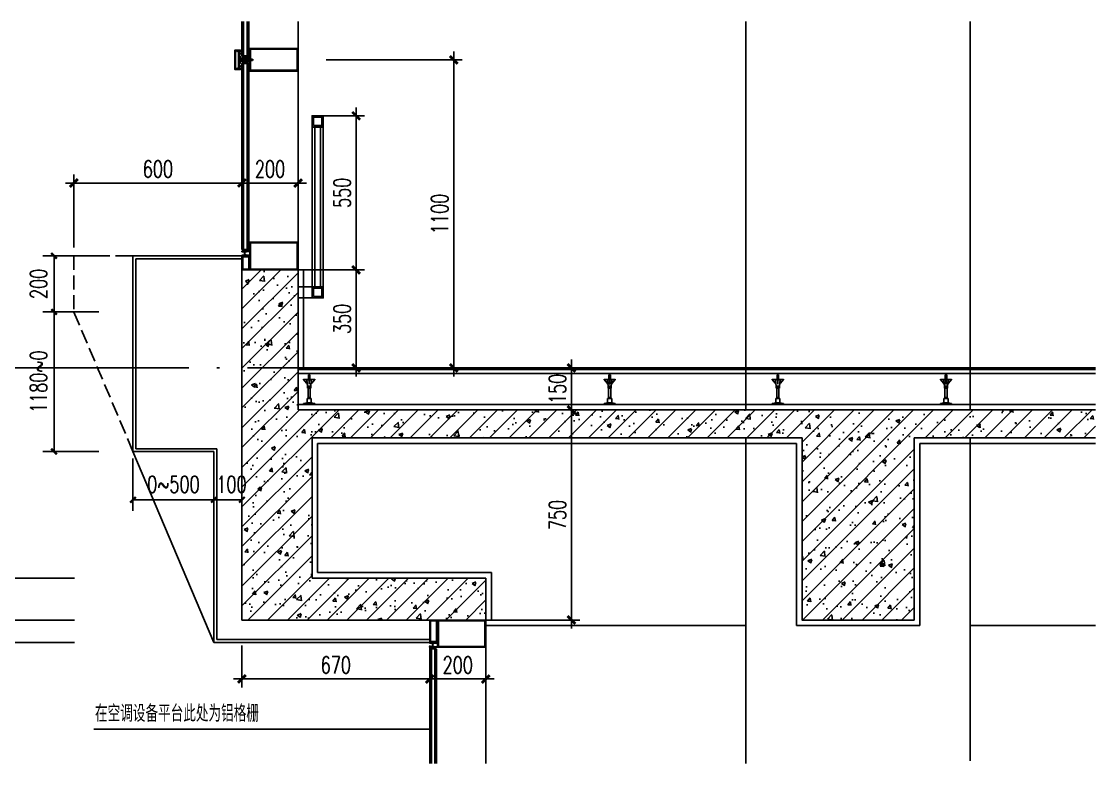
# Model space of a CAD drawing. Extents: x 1980812 to 2578970, y -669191 to 284498.
# Drawn here: x 2424804 to 2428637, y -401856 to -399207 of the extents above; entities that cross this region are included whole.
import ezdxf
from ezdxf.enums import TextEntityAlignment as Align

# ---------------------------------------------------------------- set-up
doc = ezdxf.new("R2010")
doc.units = 0
doc.header["$LTSCALE"] = 1000
doc.header["$MEASUREMENT"] = 0
for name, pattern in [('CENTER', [2, 1.25, -0.25, 0.25, -0.25]), ('DASH', [0.35, 0.25, -0.1]), ('DOTE', [2.42, 2, -0.2, 0.02, -0.2]), ('HIDDEN', [0.375, 0.25, -0.125]), ('HIDDEN2', [0.1875, 0.125, -0.0625])]:
    doc.linetypes.add(name, pattern=pattern)
for name, color, linetype in [('A-SECT-MBND-FINE', 252, 'Continuous'), ('A-SECT-MCUT', 1, 'Continuous'), ('A-SECT-MCUT-FINE', 137, 'Continuous'), ('DIM_SYMB', 3, 'Continuous'), ('dote', 1, 'DOTE'), ('PUB_DIM', 3, 'Continuous'), ('SF', 1, 'Continuous'), ('TEXT', 7, 'Continuous'), ('WALL', 4, 'Continuous'), ('WINDOW', 2, 'Continuous'), ('可见看线', 63, 'Continuous'), ('建筑辅助线', 231, 'Continuous'), ('柱墙填充', 181, 'Continuous'), ('栏杆', 143, 'Continuous'), ('详细标注', 231, 'Continuous'), ('铝板', 31, 'Continuous'), ('面层', 31, 'Continuous')]:
    doc.layers.add(name, color=color, linetype=linetype)
doc.styles.add('_TCH_DIM_T3', font='SIMPLEX', dxfattribs={"width": 0.705882, "bigfont": 'GBCBIG'})
doc.styles.add('DIM_FONT', font='SIMPLEX', dxfattribs={"width": 0.7, "bigfont": 'GBCBIG'})
doc.styles.add('FSJ-SHX', font='txtw.shx', dxfattribs={"width": 0.75, "bigfont": 'hztxtw.shx'})
doc.styles.add('ROMANS', font='simplex_.ttf', dxfattribs={"width": 0.8, "height": 500})
doc.dimstyles.new('_TCH_ARCH&&20', dxfattribs={"dimtxt": 59.5, "dimasz": 20, "dimexe": 40, "dimexo": 4, "dimgap": 25.25, "dimtad": 1, "dimdec": 0, "dimzin": 0, "dimdsep": 46, "dimtxsty": '_TCH_DIM_T3', "dimblk": 'ARCHTICK', "dimcen": 0.09, "dimclrt": 7, "dimazin": 2, "dimtfac": 1, "dimtdec": 0, "dimtix": 1, "dimtmove": 2, "dimatfit": 3, "dimfxl": 1, "dimtolj": 1, "dimtzin": 0, "dimarcsym": 0})
doc.dimstyles.new('DIMN20', dxfattribs={"dimscale": 0.2, "dimtxt": 300, "dimasz": 1, "dimexe": 150, "dimexo": 0, "dimgap": 100, "dimtad": 1, "dimdec": 0, "dimzin": 0, "dimdsep": 46, "dimtxsty": 'DIM_FONT', "dimblk1": '_DIMX', "dimblk2": '_DIMX', "dimsah": 1, "dimcen": 0.09, "dimclrd": 256, "dimclre": 256, "dimclrt": 7, "dimadec": 0, "dimazin": 0, "dimtfac": 1, "dimtdec": 0, "dimtix": 1, "dimtmove": 2, "dimatfit": 3, "dimldrblk": '_DIMX', "dimfxl": 150, "dimtolj": 1, "dimtzin": 0, "dimarcsym": 0})

# ---------------------------------------------------------------- blocks, each defined once
blk = doc.blocks.new('M5x45_Pan')
at = {"color": 8, "linetype": 'HIDDEN'}
for p, q in [((0, 1.9), (45, 1.9)), ((44.4, -2.5), (44.4, 2.5)), ((0, -1.9), (45, -1.9))]:
    blk.add_line(p, q, dxfattribs=at)
at = {"color": 0, "linetype": 'ByBlock'}
blk.add_lwpolyline([(-1.4, -4.8), (0, -4.8), (0, 4.7), (-1.4, 4.7, 0.228537), (-2.2, 4.4, 0.349288), (-2.2, -4.4, 0.228537)], format="xyb", close=True, dxfattribs=at)
at = {"color": 8, "linetype": 'HIDDEN2'}
blk.add_lwpolyline([(-3.7, 0.7), (-1.8, 0.7), (-1.8, -0.8), (-3.7, -0.8)], dxfattribs=at)
at = {"color": 8, "linetype": 'ByBlock'}
blk.add_lwpolyline([(0, 2.5), (44.4, 2.5), (45, 1.9), (45, -1.9), (44.4, -2.5), (0, -2.5)], dxfattribs=at)
at = {"layer": 'TEXT', "color": 8, "linetype": 'CENTER'}
blk.add_line((48, 0), (-6.7, 0), dxfattribs=at)
at = {"layer": 'Defpoints', "color": 8, "style": 'ROMANS', "width": 0.8}
blk.add_text('M5x45', height=1, rotation=90, dxfattribs=at).set_placement((-1, 0), align=Align.MIDDLE)
blk = doc.blocks.new('_DIMX')
blk.add_line((-150, 0), (150, 0))
at = {"const_width": 50}
blk.add_lwpolyline([(-70, -70), (70, 70)], dxfattribs=at)
blk = doc.blocks.new('*D2226')
at = {"layer": 'Defpoints', "color": 0, "transparency": 16777216}
for p in [(2426381, -400593.6), (2426381, -401343.6, 0), (2426766.8, -401343.6)]:
    blk.add_point(p, dxfattribs=at)
at = {"layer": '详细标注', "lineweight": -2, "transparency": 16777216}
for p, q in [((2426381, -400593.6), (2426796.8, -400593.6)), ((2426766.8, -400593.8), (2426766.8, -401343.4)), ((2426381, -401343.6), (2426796.8, -401343.6))]:
    blk.add_line(p, q, dxfattribs=at)
at = {"layer": '详细标注', "lineweight": -2, "transparency": 16777216, "xscale": 0.2, "yscale": 0.2, "zscale": 0.2}
for p, rotation in [((2426766.8, -400593.6), 90), ((2426766.8, -401343.6), 270)]:
    blk.add_blockref('_DIMX', p, dxfattribs=dict(at, rotation=rotation))
at = {"layer": '详细标注', "color": 7, "transparency": 16777216, "insert": (2426716.8, -400968.6), "char_height": 60, "attachment_point": 5, "rotation": 90, "style": 'DIM_FONT'}
blk.add_mtext('\\A1;750', dxfattribs=at)
blk = doc.blocks.new('A$C573D0ACE')
at = {"layer": '建筑辅助线'}
for p, q in [((-40, 89), (-40, 90)), ((-29, 89), (-40, 89)), ((-40, 89), (-29, 75.7)), ((-11, 89), (-29, 89)), ((-29, 88), (-29, 89)), ((-11, 88), (-29, 88)), ((-25.8, 65), (-27.8, 88)), ((-22.5, 90), (-22.5, 105)), ((-17.5, 105), (-22.5, 105)), ((-20.5, 72.5), (-20.5, 88)), ((-20, 105), (-20, 110)), ((-19.5, 72.5), (-19.5, 88)), ((-17.5, 90), (-17.5, 105)), ((-14.2, 65), (-12.2, 88)), ((-11, 88), (-11, 89)), ((-11, 89), (0, 89)), ((0, 89), (-11, 75.7)), ((0, 89), (0, 90)), ((-29, 75.7), (-26.4, 72.5)), ((-14.2, 65), (-25.8, 65)), ((-25.8, 57.5), (-25.8, 65)), ((-14.2, 57.5), (-25.8, 57.5)), ((-23.8, 21), (-23.8, 57.5)), ((-22.4, 57.5), (-22.4, 65)), ((-19.5, 72.5), (-20.5, 72.5)), ((-17.6, 57.5), (-17.6, 65)), ((-16.2, 21), (-16.2, 57.5)), ((-14.2, 57.5), (-14.2, 65)), ((-11, 75.7), (-13.6, 72.5)), ((-27.5, 6), (-40, 3)), ((-40, 0), (-40, 3)), ((0, 3), (-40, 3)), ((-27.5, 6), (-27.5, 21)), ((-12.5, 21), (-27.5, 21)), ((-12.5, 6), (-27.5, 6)), ((-16.2, 25), (-23.8, 26)), ((-16.2, 24), (-23.8, 25)), ((-16.2, 23), (-23.8, 24)), ((-16.2, 22), (-23.8, 23)), ((-16.2, 21), (-23.8, 22)), ((-12.5, 6), (-12.5, 21)), ((0, 3), (-12.5, 6)), ((0, 0), (0, 3))]:
    blk.add_line(p, q, dxfattribs=at)
blk = doc.blocks.new('*D2227')
at = {"layer": 'Defpoints', "color": 0, "transparency": 16777216}
for p in [(2425891, -399343.6), (2426346.8, -399343.6), (2425891, -400443.6)]:
    blk.add_point(p, dxfattribs=at)
at = {"layer": '详细标注', "lineweight": -2, "transparency": 16777216}
for p, q in [((2425891, -399343.6), (2426376.8, -399343.6)), ((2426346.8, -400443.4), (2426346.8, -399343.8)), ((2425891, -400443.6), (2426376.8, -400443.6))]:
    blk.add_line(p, q, dxfattribs=at)
at = {"layer": '详细标注', "lineweight": -2, "transparency": 16777216, "xscale": 0.2, "yscale": 0.2, "zscale": 0.2}
for p, rotation in [((2426346.8, -399343.6), 90), ((2426346.8, -400443.6), 270)]:
    blk.add_blockref('_DIMX', p, dxfattribs=dict(at, rotation=rotation))
at = {"layer": '详细标注', "color": 7, "transparency": 16777216, "insert": (2426296.8, -399893.6), "char_height": 60, "attachment_point": 5, "rotation": 90, "style": 'DIM_FONT'}
blk.add_mtext('\\A1;1100', dxfattribs=at)
blk = doc.blocks.new('*D2228')
at = {"layer": 'Defpoints', "color": 0, "transparency": 16777216}
for p in [(2425791.1, -399783.4), (2425591.1, -399994.9, 0), (2425791.1, -399994.9, 0)]:
    blk.add_point(p, dxfattribs=at)
at = {"layer": '详细标注', "lineweight": -2, "transparency": 16777216}
for p, q in [((2425591.1, -399994.9), (2425591.1, -399753.4)), ((2425591.3, -399783.4), (2425790.9, -399783.4)), ((2425791.1, -399994.9), (2425791.1, -399753.4))]:
    blk.add_line(p, q, dxfattribs=at)
at = {"layer": '详细标注', "lineweight": -2, "transparency": 16777216, "xscale": 0.2, "yscale": 0.2, "zscale": 0.2, "rotation": 180}
blk.add_blockref('_DIMX', (2425591.1, -399783.4), dxfattribs=at)
at = {"layer": '详细标注', "lineweight": -2, "transparency": 16777216, "xscale": 0.2, "yscale": 0.2, "zscale": 0.2}
blk.add_blockref('_DIMX', (2425791.1, -399783.4), dxfattribs=at)
at = {"layer": '详细标注', "color": 7, "transparency": 16777216, "insert": (2425691.1, -399733.4), "char_height": 60, "attachment_point": 5, "style": 'DIM_FONT'}
blk.add_mtext('\\A1;200', dxfattribs=at)
blk = doc.blocks.new('*D2649')
at = {"layer": 'Defpoints', "color": 0, "transparency": 16777216}
for p in [(2425791.1, -400093.6, 0), (2425791.1, -400443.6, 0), (2425998.6, -400443.6)]:
    blk.add_point(p, dxfattribs=at)
at = {"layer": '详细标注', "lineweight": -2, "transparency": 16777216}
for p, q in [((2425791.1, -400093.6), (2426028.6, -400093.6)), ((2425998.6, -400093.8), (2425998.6, -400443.4)), ((2425791.1, -400443.6), (2426028.6, -400443.6))]:
    blk.add_line(p, q, dxfattribs=at)
at = {"layer": '详细标注', "lineweight": -2, "transparency": 16777216, "xscale": 0.2, "yscale": 0.2, "zscale": 0.2}
for p, rotation in [((2425998.6, -400093.6), 90), ((2425998.6, -400443.6), 270)]:
    blk.add_blockref('_DIMX', p, dxfattribs=dict(at, rotation=rotation))
at = {"layer": '详细标注', "color": 7, "transparency": 16777216, "insert": (2425948.6, -400268.6), "char_height": 60, "attachment_point": 5, "rotation": 90, "style": 'DIM_FONT'}
blk.add_mtext('\\A1;350', dxfattribs=at)
blk = doc.blocks.new('*D2229')
at = {"layer": 'Defpoints', "color": 0, "transparency": 16777216}
for p in [(2426766.8, -400443.2), (2426766.8, -400593.6), (2426766.8, -400593.6)]:
    blk.add_point(p, dxfattribs=at)
at = {"layer": '详细标注', "lineweight": -2, "transparency": 16777216}
for p, q in [((2426766.8, -400443.2), (2426736.8, -400443.2)), ((2426766.8, -400443.4), (2426766.8, -400593.4)), ((2426766.8, -400593.6), (2426736.8, -400593.6))]:
    blk.add_line(p, q, dxfattribs=at)
at = {"layer": '详细标注', "lineweight": -2, "transparency": 16777216, "xscale": 0.2, "yscale": 0.2, "zscale": 0.2}
for p, rotation in [((2426766.8, -400443.2), 90), ((2426766.8, -400593.6), 270)]:
    blk.add_blockref('_DIMX', p, dxfattribs=dict(at, rotation=rotation))
at = {"layer": '详细标注', "color": 7, "transparency": 16777216, "insert": (2426716.8, -400518.4), "char_height": 60, "attachment_point": 5, "rotation": 90, "style": 'DIM_FONT'}
blk.add_mtext('\\A1;150', dxfattribs=at)
blk = doc.blocks.new('*D2230')
at = {"layer": 'Defpoints', "color": 0, "transparency": 16777216}
for p in [(2424741.7, -401193.6), (2424992.9, -401193.6), (2424992.9, -401343.6)]:
    blk.add_point(p, dxfattribs=at)
at = {"layer": '详细标注', "lineweight": -2, "transparency": 16777216}
for p, q in [((2424992.9, -401193.6), (2424711.7, -401193.6)), ((2424741.7, -401343.4), (2424741.7, -401193.8)), ((2424992.9, -401343.6), (2424711.7, -401343.6))]:
    blk.add_line(p, q, dxfattribs=at)
at = {"layer": '详细标注', "lineweight": -2, "transparency": 16777216, "xscale": 0.2, "yscale": 0.2, "zscale": 0.2}
for p, rotation in [((2424741.7, -401193.6), 90), ((2424741.7, -401343.6), 270)]:
    blk.add_blockref('_DIMX', p, dxfattribs=dict(at, rotation=rotation))
at = {"layer": '详细标注', "color": 7, "transparency": 16777216, "insert": (2424691.7, -401268.6), "char_height": 60, "attachment_point": 5, "rotation": 90, "style": 'DIM_FONT'}
blk.add_mtext('\\A1;150', dxfattribs=at)
blk = doc.blocks.new('A$C32E42E09')
at = {"layer": '栏杆', "color": 2}
for p, q in [((60, 763.5), (60, 193.5)), ((80, 763.5), (80, 193.5))]:
    blk.add_line(p, q, dxfattribs=at)
at = {"layer": '栏杆'}
for p, q in [((50, 193.5), (0, 193.5)), ((50, 153.5), (0, 153.5))]:
    blk.add_line(p, q, dxfattribs=at)
blk.add_lwpolyline([(50, 153.5), (50, 803.5), (90, 803.5), (90, 153.5)], dxfattribs=at)
at = {"layer": '栏杆', "color": 2}
for points in [[(50, 763.5), (90, 763.5), (90, 803.5), (50, 803.5)], [(55, 768.5), (85, 768.5), (85, 798.5), (55, 798.5)], [(50, 153.5), (90, 153.5), (90, 193.5), (50, 193.5)], [(55, 158.5), (85, 158.5), (85, 188.5), (55, 188.5)]]:
    blk.add_lwpolyline(points, close=True, dxfattribs=at)
blk = doc.blocks.new('*D2650')
at = {"layer": 'Defpoints', "color": 0, "transparency": 16777216}
for p in [(2425881.1, -399543.6, 0), (2425791.1, -400093.6, 0), (2425998.6, -400093.6)]:
    blk.add_point(p, dxfattribs=at)
at = {"layer": '详细标注', "linetype": 'ByBlock', "lineweight": -2, "transparency": 16777216}
for p, q in [((2425881.1, -399543.6), (2426028.6, -399543.6)), ((2425791.1, -400093.6), (2426028.6, -400093.6))]:
    blk.add_line(p, q, dxfattribs=at)
at = {"layer": '详细标注', "lineweight": -2, "transparency": 16777216}
blk.add_line((2425998.6, -399543.8), (2425998.6, -400093.4), dxfattribs=at)
at = {"layer": '详细标注', "lineweight": -2, "transparency": 16777216, "xscale": 0.2, "yscale": 0.2, "zscale": 0.2}
for p, rotation in [((2425998.6, -399543.6), 90), ((2425998.6, -400093.6), 270)]:
    blk.add_blockref('_DIMX', p, dxfattribs=dict(at, rotation=rotation))
at = {"layer": '详细标注', "color": 7, "transparency": 16777216, "insert": (2425948.6, -399818.6), "char_height": 60, "attachment_point": 5, "rotation": 90, "style": 'DIM_FONT'}
blk.add_mtext('\\A1;550', dxfattribs=at)
blk = doc.blocks.new('*D2233')
at = {"layer": 'Defpoints', "color": 0, "transparency": 16777216}
for p in [(2425591.1, -401434.4, 0), (2426261.1, -401434.4, 0), (2426261.1, -401554)]:
    blk.add_point(p, dxfattribs=at)
at = {"layer": '详细标注', "linetype": 'ByBlock', "lineweight": -2, "transparency": 16777216}
for p, q in [((2425591.1, -401434.4), (2425591.1, -401584)), ((2426261.1, -401434.4), (2426261.1, -401584))]:
    blk.add_line(p, q, dxfattribs=at)
at = {"layer": '详细标注', "lineweight": -2, "transparency": 16777216}
blk.add_line((2425591.3, -401554), (2426260.9, -401554), dxfattribs=at)
at = {"layer": '详细标注', "lineweight": -2, "transparency": 16777216, "xscale": 0.2, "yscale": 0.2, "zscale": 0.2, "rotation": 180}
blk.add_blockref('_DIMX', (2425591.1, -401554), dxfattribs=at)
at = {"layer": '详细标注', "lineweight": -2, "transparency": 16777216, "xscale": 0.2, "yscale": 0.2, "zscale": 0.2}
blk.add_blockref('_DIMX', (2426261.1, -401554), dxfattribs=at)
at = {"layer": '详细标注', "color": 7, "transparency": 16777216, "insert": (2425926.1, -401504), "char_height": 60, "attachment_point": 5, "style": 'DIM_FONT'}
blk.add_mtext('\\A1;670', dxfattribs=at)
blk = doc.blocks.new('*D2234')
at = {"layer": 'Defpoints', "color": 0, "transparency": 16777216}
for p in [(2424992.9, -400443.6, 0), (2424741.7, -401193.6), (2424992.9, -401193.6, 0)]:
    blk.add_point(p, dxfattribs=at)
at = {"layer": '详细标注', "linetype": 'ByBlock', "lineweight": -2, "transparency": 16777216}
for p, q in [((2424992.9, -400443.6), (2424711.7, -400443.6)), ((2424992.9, -401193.6), (2424711.7, -401193.6))]:
    blk.add_line(p, q, dxfattribs=at)
at = {"layer": '详细标注', "lineweight": -2, "transparency": 16777216}
blk.add_line((2424741.7, -400443.8), (2424741.7, -401193.4), dxfattribs=at)
at = {"layer": '详细标注', "lineweight": -2, "transparency": 16777216, "xscale": 0.2, "yscale": 0.2, "zscale": 0.2}
for p, rotation in [((2424741.7, -400443.6), 90), ((2424741.7, -401193.6), 270)]:
    blk.add_blockref('_DIMX', p, dxfattribs=dict(at, rotation=rotation))
at = {"layer": '详细标注', "color": 7, "transparency": 16777216, "insert": (2424691.7, -400818.6), "char_height": 60, "attachment_point": 5, "rotation": 90, "style": 'DIM_FONT'}
blk.add_mtext('\\A1;750', dxfattribs=at)
blk = doc.blocks.new('*D2651')
at = {"layer": 'Defpoints', "color": 0, "transparency": 16777216}
for p in [(2426261.1, -401454.2), (2426461.1, -401454.2, 0), (2426461.1, -401554)]:
    blk.add_point(p, dxfattribs=at)
at = {"layer": '详细标注', "linetype": 'ByBlock', "lineweight": -2, "transparency": 16777216}
for p, q in [((2426261.1, -401454.2), (2426261.1, -401584)), ((2426461.1, -401454.2), (2426461.1, -401584))]:
    blk.add_line(p, q, dxfattribs=at)
at = {"layer": '详细标注', "lineweight": -2, "transparency": 16777216}
blk.add_line((2426261.3, -401554), (2426460.9, -401554), dxfattribs=at)
at = {"layer": '详细标注', "lineweight": -2, "transparency": 16777216, "xscale": 0.2, "yscale": 0.2, "zscale": 0.2, "rotation": 180}
blk.add_blockref('_DIMX', (2426261.1, -401554), dxfattribs=at)
at = {"layer": '详细标注', "lineweight": -2, "transparency": 16777216, "xscale": 0.2, "yscale": 0.2, "zscale": 0.2}
blk.add_blockref('_DIMX', (2426461.1, -401554), dxfattribs=at)
at = {"layer": '详细标注', "color": 7, "transparency": 16777216, "insert": (2426361.1, -401504), "char_height": 60, "attachment_point": 5, "style": 'DIM_FONT'}
blk.add_mtext('\\A1;200', dxfattribs=at)
blk = doc.blocks.new('*D2542')
at = {"layer": 'Defpoints', "color": 0, "transparency": 16777216}
for p in [(2424991.1, -399783.4), (2424991.1, -400013.6), (2425591.1, -399994.9, 0)]:
    blk.add_point(p, dxfattribs=at)
at = {"layer": '详细标注', "lineweight": -2, "transparency": 16777216}
for p, q in [((2424991.1, -400013.6), (2424991.1, -399753.4)), ((2425590.9, -399783.4), (2424991.3, -399783.4)), ((2425591.1, -399994.9), (2425591.1, -399753.4))]:
    blk.add_line(p, q, dxfattribs=at)
at = {"layer": '详细标注', "lineweight": -2, "transparency": 16777216, "xscale": 0.2, "yscale": 0.2, "zscale": 0.2, "rotation": 180}
blk.add_blockref('_DIMX', (2424991.1, -399783.4), dxfattribs=at)
at = {"layer": '详细标注', "lineweight": -2, "transparency": 16777216, "xscale": 0.2, "yscale": 0.2, "zscale": 0.2}
blk.add_blockref('_DIMX', (2425591.1, -399783.4), dxfattribs=at)
at = {"layer": '详细标注', "color": 7, "transparency": 16777216, "insert": (2425291.1, -399733.4), "char_height": 60, "attachment_point": 5, "style": 'DIM_FONT'}
blk.add_mtext('\\A1;600', dxfattribs=at)
blk = doc.blocks.new('_ArchTick')
at = {"color": 0, "linetype": 'ByBlock', "const_width": 0.4}
blk.add_lwpolyline([(-0.5, -0.5), (0.5, 0.5)], dxfattribs=at)
blk = doc.blocks.new('*D2171')
at = {"layer": 'Defpoints', "color": 0, "transparency": 16777216}
for p in [(2424920.4, -400243.6), (2425084.6, -400243.6), (2425084.6, -400741.9, 0)]:
    blk.add_point(p, dxfattribs=at)
at = {"layer": 'PUB_DIM', "color": 0, "lineweight": -2, "transparency": 16777216}
for p, q in [((2425080.6, -400243.6), (2424880.4, -400243.6)), ((2424920.4, -400741.9), (2424920.4, -400243.6)), ((2425080.6, -400741.9), (2424880.4, -400741.9))]:
    blk.add_line(p, q, dxfattribs=at)
at = {"layer": 'PUB_DIM', "color": 0, "lineweight": -2, "transparency": 16777216, "xscale": 20, "yscale": 20, "zscale": 20}
for p, rotation in [((2424920.4, -400243.6), 90), ((2424920.4, -400741.9), 270)]:
    blk.add_blockref('_ArchTick', p, dxfattribs=dict(at, rotation=rotation))
at = {"layer": 'PUB_DIM', "color": 7, "transparency": 16777216, "insert": (2424865.4, -400492.8), "char_height": 59.5, "attachment_point": 5, "rotation": 90, "style": '_TCH_DIM_T3'}
blk.add_mtext('\\A1;1180~0', dxfattribs=at)
blk = doc.blocks.new('*D2172')
at = {"layer": 'Defpoints', "color": 0, "transparency": 16777216}
for p in [(2424920.4, -400043.6), (2425084.6, -400043.6), (2425084.6, -400243.6)]:
    blk.add_point(p, dxfattribs=at)
at = {"layer": 'PUB_DIM', "color": 0, "lineweight": -2, "transparency": 16777216}
for p, q in [((2425080.6, -400043.6), (2424880.4, -400043.6)), ((2424920.4, -400243.6), (2424920.4, -400043.6)), ((2425080.6, -400243.6), (2424880.4, -400243.6))]:
    blk.add_line(p, q, dxfattribs=at)
at = {"layer": 'PUB_DIM', "color": 0, "lineweight": -2, "transparency": 16777216, "xscale": 20, "yscale": 20, "zscale": 20}
for p, rotation in [((2424920.4, -400043.6), 90), ((2424920.4, -400243.6), 270)]:
    blk.add_blockref('_ArchTick', p, dxfattribs=dict(at, rotation=rotation))
at = {"layer": 'PUB_DIM', "color": 7, "transparency": 16777216, "insert": (2424865.4, -400143.6), "char_height": 59.5, "attachment_point": 5, "rotation": 90, "style": '_TCH_DIM_T3'}
blk.add_mtext('\\A1;200', dxfattribs=at)
blk = doc.blocks.new('*D2173')
at = {"layer": 'Defpoints', "color": 0, "transparency": 16777216}
for p in [(2425202.2, -400763), (2425491.1, -400763), (2425491.1, -400914.2)]:
    blk.add_point(p, dxfattribs=at)
at = {"layer": 'PUB_DIM', "color": 0, "lineweight": -2, "transparency": 16777216}
for p, q in [((2425202.2, -400767), (2425202.2, -400954.2)), ((2425491.1, -400767), (2425491.1, -400954.2)), ((2425202.2, -400914.2), (2425491.1, -400914.2))]:
    blk.add_line(p, q, dxfattribs=at)
at = {"layer": 'PUB_DIM', "color": 0, "lineweight": -2, "transparency": 16777216, "xscale": 20, "yscale": 20, "zscale": 20, "rotation": 180}
blk.add_blockref('_ArchTick', (2425202.2, -400914.2), dxfattribs=at)
at = {"layer": 'PUB_DIM', "color": 0, "lineweight": -2, "transparency": 16777216, "xscale": 20, "yscale": 20, "zscale": 20}
blk.add_blockref('_ArchTick', (2425491.1, -400914.2), dxfattribs=at)
at = {"layer": 'PUB_DIM', "color": 7, "transparency": 16777216, "insert": (2425346.6, -400859.2), "char_height": 59.5, "attachment_point": 5, "style": '_TCH_DIM_T3'}
blk.add_mtext('\\A1;0~500', dxfattribs=at)
blk = doc.blocks.new('*D2174')
at = {"layer": 'Defpoints', "color": 0, "transparency": 16777216}
for p in [(2425491.1, -400763), (2425591.1, -400763), (2425591.1, -400914.2)]:
    blk.add_point(p, dxfattribs=at)
at = {"layer": 'PUB_DIM', "color": 0, "lineweight": -2, "transparency": 16777216}
for p, q in [((2425491.1, -400767), (2425491.1, -400954.2)), ((2425591.1, -400767), (2425591.1, -400954.2)), ((2425491.1, -400914.2), (2425591.1, -400914.2))]:
    blk.add_line(p, q, dxfattribs=at)
at = {"layer": 'PUB_DIM', "color": 0, "lineweight": -2, "transparency": 16777216, "xscale": 20, "yscale": 20, "zscale": 20, "rotation": 180}
blk.add_blockref('_ArchTick', (2425491.1, -400914.2), dxfattribs=at)
at = {"layer": 'PUB_DIM', "color": 0, "lineweight": -2, "transparency": 16777216, "xscale": 20, "yscale": 20, "zscale": 20}
blk.add_blockref('_ArchTick', (2425591.1, -400914.2), dxfattribs=at)
at = {"layer": 'PUB_DIM', "color": 7, "transparency": 16777216, "insert": (2425553.6, -400859.2), "char_height": 59.5, "attachment_point": 5, "style": '_TCH_DIM_T3'}
blk.add_mtext('\\A1;100', dxfattribs=at)
blk = doc.blocks.new('*D2186')
at = {"layer": 'Defpoints', "color": 0, "transparency": 16777216}
for p in [(2424992.9, -401343.6, 0), (2424741.7, -401423.6), (2424992.9, -401423.6, 0)]:
    blk.add_point(p, dxfattribs=at)
at = {"layer": '详细标注', "lineweight": -2, "transparency": 16777216}
for p, q in [((2424992.9, -401343.6), (2424711.7, -401343.6)), ((2424741.7, -401343.4), (2424741.7, -401343.2)), ((2424741.7, -401343.6), (2424741.7, -401423.6)), ((2424992.9, -401423.6), (2424711.7, -401423.6)), ((2424741.7, -401423.8), (2424741.7, -401424))]:
    blk.add_line(p, q, dxfattribs=at)
at = {"layer": '详细标注', "lineweight": -2, "transparency": 16777216, "xscale": 0.2, "yscale": 0.2, "zscale": 0.2}
for p, rotation in [((2424741.7, -401343.6), 270), ((2424741.7, -401423.6), 90)]:
    blk.add_blockref('_DIMX', p, dxfattribs=dict(at, rotation=rotation))
at = {"layer": '详细标注', "color": 7, "transparency": 16777216, "insert": (2424691.7, -401383.6), "char_height": 60, "attachment_point": 5, "rotation": 90, "style": 'DIM_FONT'}
blk.add_mtext('\\A1;80', dxfattribs=at)

msp = doc.modelspace()

# ---------------------------------------------------------------- hatches: boundary and pattern name
at = {"layer": '柱墙填充'}
h = msp.add_hatch(dxfattribs=at)
h.set_pattern_fill('钢筋混凝土', color=256, scale=20)
h.set_pattern_definition([(45, (-20463.054, 15232.77), (-35.3553391, 35.3553391), []), (50, (-20463.05, 15232.77), (143.4520365, -12.550427), [15, -165]), (355, (-20463.05, 15232.77), (-27.750267, 150.438427), [12, -132]), (100.4514, (-20451.1, 15231.72), (115.701876, 137.8879084), [12.748038, -140.228422]), (46.1842, (-20463.05, 15272.77), (213.44821, -33.103803), [22.5, -247.5]), (96.6356, (-20445.27, 15270), (186.932541, 194.823574), [19.122058, -210.3426]), (351.1842, (-20463.05, 15272.77), (186.93239, 194.82372), [18, -198]), (21, (-20443.05, 15262.77), (119.3814104, -80.523778), [15, -165]), (326, (-20443.05, 15262.77), (48.663066, 145.030009), [12, -132]), (71.4514, (-20433.1, 15256.06), (168.044526, 64.506099), [12.748038, -140.228422]), (37.5, (-20463.054, 15232.77), (2.4319711, 66.5787708), [0, -130.4, 0, -134, 0, -132.5]), (7.5, (-20463.054, 15232.77), (52.6139075, 78.8823424), [0, -76.4, 0, -127.4, 0, -50.5]), (327.5, (-20507.654, 15232.77), (106.7644872, -4.5109743), [0, -50, 0, -156, 0, -207]), (317.5, (-20527.65, 15232.77), (116.637234, 20.0209965), [0, -65, 0, -103.6, 0, -147])])
h.paths.add_polyline_path([(2425591.1, -400093.6), (2425591.1, -401343.6), (2426461.1, -401343.6), (2426461.1, -401193.6), (2425841.1, -401193.6), (2425841.1, -400693.6), (2427589.6, -400693.6), (2427589.6, -401343.6), (2427989.6, -401343.6), (2427989.6, -400693.6), (2428637, -400693.6), (2428637, -400593.6), (2425791.1, -400593.6), (2425791.1, -400093.6)])

# ---------------------------------------------------------------- linework, layer by layer
at = {"layer": 'A-SECT-MBND-FINE'}
msp.add_line((2427589.6, -401343.6, 0), (2427989.6, -401343.6, 0), dxfattribs=at)
at = {"layer": 'A-SECT-MCUT', "elevation": 0}
for points in [[(2425585.6, -399378.6), (2425566.1, -399378.6), (2425566.1, -399308.6), (2425585.6, -399308.6, -0.414214), (2425586.1, -399309.1), (2425586.1, -399309.4, -0.351524), (2425585.7, -399309.9), (2425581.9, -399310.8, -0.256425), (2425581.4, -399310.6), (2425580.7, -399310, 0.198912), (2425580.4, -399309.8), (2425574.6, -399309.8, 0.414214), (2425574.1, -399310.3), (2425574.1, -399313.3, -0.414214), (2425573.6, -399313.8), (2425573.1, -399313.8, -0.414214), (2425572.6, -399313.3), (2425572.6, -399310.3, 0.414214), (2425572.1, -399309.8), (2425568.1, -399309.8, 0.414214), (2425567.6, -399310.3), (2425567.6, -399376.9, 0.414214), (2425568.1, -399377.4), (2425572.1, -399377.4, 0.414214), (2425572.6, -399376.9), (2425572.6, -399373.9, -0.414214), (2425573.1, -399373.4), (2425573.6, -399373.4, -0.414214), (2425574.1, -399373.9), (2425574.1, -399376.9, 0.414214), (2425574.6, -399377.4), (2425580.4, -399377.4, 0.198912), (2425580.7, -399377.3), (2425581.4, -399376.6, -0.256425), (2425581.9, -399376.5), (2425585.7, -399377.3, -0.351524), (2425586.1, -399377.8), (2425586.1, -399378.1, -0.414214)], [(2425586.1, -399332.6, -0.414214), (2425585.6, -399333.1), (2425584.6, -399333.1, 0.414214), (2425584.1, -399333.6), (2425584.1, -399353.6, 0.414214), (2425584.6, -399354.1), (2425585.6, -399354.1, -0.414214), (2425586.1, -399354.6), (2425586.1, -399355.6, -0.414214), (2425585.6, -399356.1), (2425581.6, -399356.1), (2425581.6, -399363.9, 0.414214), (2425582.1, -399364.4), (2425585.6, -399364.4, -0.414214), (2425586.1, -399364.9), (2425586.1, -399367.4, -0.414214), (2425585.6, -399367.9), (2425585.1, -399367.9, -0.414214), (2425584.6, -399367.4), (2425584.6, -399366.9, 0.414214), (2425584.1, -399366.4), (2425582.1, -399366.4, 0.414214), (2425581.6, -399366.9), (2425581.6, -399373.9, 0.414214), (2425582.1, -399374.4), (2425584.1, -399374.4, 0.414214), (2425584.6, -399373.9), (2425584.6, -399373.4, -0.414214), (2425585.1, -399372.9), (2425585.6, -399372.9, -0.414214), (2425586.1, -399373.4), (2425586.1, -399376.6, -0.479811), (2425585.5, -399377.1), (2425581.8, -399376.3, 0.256425), (2425581.3, -399376.4), (2425580.7, -399377.1, -0.198912), (2425580.3, -399377.2), (2425577.3, -399377.2, -0.10157), (2425577.1, -399377.2), (2425574.7, -399376.1, -0.300021), (2425574.4, -399375.7), (2425574.4, -399374.9, -0.414214), (2425574.9, -399374.4), (2425578.6, -399374.4, 0.414214), (2425579.1, -399373.9), (2425579.1, -399367.1), (2425579.1, -399320.1), (2425579.1, -399313.4, 0.414214), (2425578.6, -399312.9), (2425574.9, -399312.9, -0.414214), (2425574.4, -399312.4), (2425574.4, -399311.6, -0.300021), (2425574.7, -399311.1), (2425577.1, -399310.1, -0.10157), (2425577.3, -399310), (2425580.3, -399310, -0.198912), (2425580.7, -399310.2), (2425581.3, -399310.8, 0.256425), (2425581.8, -399311), (2425585.5, -399310.2, -0.479811), (2425586.1, -399310.7), (2425586.1, -399313.9, -0.414214), (2425585.6, -399314.4), (2425585.1, -399314.4, -0.414214), (2425584.6, -399313.9), (2425584.6, -399313.4, 0.414214), (2425584.1, -399312.9), (2425582.1, -399312.9, 0.414214), (2425581.6, -399313.4), (2425581.6, -399320.4, 0.414214), (2425582.1, -399320.9), (2425584.1, -399320.9, 0.414214), (2425584.6, -399320.4), (2425584.6, -399319.9, -0.414214), (2425585.1, -399319.4), (2425585.6, -399319.4, -0.414214), (2425586.1, -399319.9), (2425586.1, -399322.4, -0.414214), (2425585.6, -399322.9), (2425582.1, -399322.9, 0.414214), (2425581.6, -399323.4), (2425581.6, -399331.1), (2425585.6, -399331.1, -0.414214), (2425586.1, -399331.6)]]:
    msp.add_lwpolyline(points, format="xyb", close=True, dxfattribs=at)
for points in [[(2425791.1, -399343.6), (2425791.1, -399383.6), (2425655.5, -399383.6), (2425619.1, -399383.6), (2425619.1, -399351.4), (2425602.4, -399351.4), (2425602.4, -399350.5), (2425605.9, -399349.7), (2425606.4, -399350.2), (2425619.1, -399350.2), (2425619.1, -399343.6), (2425619.1, -399337.1), (2425606.4, -399337.1), (2425605.9, -399337.6), (2425602.4, -399336.8), (2425602.4, -399335.9), (2425619.1, -399335.9), (2425619.1, -399303.6), (2425655.5, -399303.6), (2425791.1, -399303.6)], [(2425622.1, -399381.1), (2425788.1, -399381.1), (2425788.1, -399343.6), (2425788.1, -399306.1), (2425622.1, -399306.1)], [(2425601.8, -399349), (2425605.6, -399348.6), (2425606.5, -399349.7), (2425605.9, -399350.2), (2425605.3, -399349.7), (2425601.8, -399350.5), (2425601.8, -399351.4), (2425590.6, -399351.4), (2425590.6, -399349.9), (2425600.6, -399349.9), (2425600.6, -399337.4), (2425590.6, -399337.4), (2425590.6, -399335.9), (2425601.8, -399335.9), (2425601.8, -399336.7), (2425605.3, -399337.6), (2425605.9, -399337.1), (2425606.5, -399337.5), (2425605.6, -399338.6), (2425601.8, -399338.3)], [(2425791.1, -400034.9), (2425791.1, -400093.6), (2425655.5, -400093.6), (2425619.1, -400093.6), (2425619.1, -400042.6), (2425602.4, -400042.6), (2425602.4, -400041.7), (2425605.9, -400040.9), (2425606.4, -400041.4), (2425619.1, -400041.4), (2425619.1, -400034.9), (2425619.1, -400028.3), (2425606.4, -400028.3), (2425605.9, -400028.8), (2425602.4, -400028), (2425602.4, -400027.1), (2425619.1, -400027.1), (2425619.1, -399994.9), (2425655.5, -399994.9), (2425791.1, -399994.9)], [(2425622.1, -400091.1), (2425788.1, -400091.1), (2425788.1, -400034.9), (2425788.1, -399997.4), (2425622.1, -399997.4)], [(2425601.8, -400040.2), (2425605.6, -400039.9), (2425606.5, -400041), (2425605.9, -400041.4), (2425605.3, -400040.9), (2425601.8, -400041.8), (2425601.8, -400042.6), (2425590.6, -400042.6), (2425590.6, -400041.1), (2425600.6, -400041.1), (2425600.6, -400028.6), (2425590.6, -400028.6), (2425590.6, -400027.1), (2425601.8, -400027.1), (2425601.8, -400028), (2425605.3, -400028.8), (2425605.9, -400028.3), (2425606.5, -400028.8), (2425605.6, -400029.9), (2425601.8, -400029.5)], [(2425591.1, -400043.6), (2425618.1, -400043.6), (2425618.1, -400093.6), (2425591.1, -400093.6)], [(2425594.1, -400046.6), (2425615.1, -400046.6), (2425615.1, -400090.6), (2425594.1, -400090.6)], [(2426261.1, -401343.6), (2426288.1, -401343.6), (2426288.1, -401423.6), (2426261.1, -401423.6)], [(2426264.1, -401346.6), (2426285.1, -401346.6), (2426285.1, -401420.6), (2426264.1, -401420.6)], [(2426461.1, -401432.4), (2426461.1, -401343.6), (2426325.5, -401343.6), (2426289.1, -401343.6), (2426289.1, -401424.6), (2426272.4, -401424.6), (2426272.4, -401425.5), (2426275.9, -401426.3), (2426276.4, -401425.8), (2426289.1, -401425.8), (2426289.1, -401432.4), (2426289.1, -401438.9), (2426276.4, -401438.9), (2426275.9, -401438.4), (2426272.4, -401439.2), (2426272.4, -401440.1), (2426289.1, -401440.1), (2426289.1, -401440.1), (2426325.5, -401440.1), (2426461.1, -401440.1)], [(2426292.1, -401346.1), (2426458.1, -401346.1), (2426458.1, -401432.4), (2426458.1, -401437.6), (2426292.1, -401437.6)], [(2426271.8, -401427), (2426275.6, -401427.4), (2426276.5, -401426.3), (2426275.9, -401425.8), (2426275.3, -401426.3), (2426271.8, -401425.5), (2426271.8, -401424.6), (2426260.6, -401424.6), (2426260.6, -401426.1), (2426270.6, -401426.1), (2426270.6, -401438.6), (2426260.6, -401438.6), (2426260.6, -401440.1), (2426271.8, -401440.1), (2426271.8, -401439.3), (2426275.3, -401438.4), (2426275.9, -401438.9), (2426276.5, -401438.5), (2426275.6, -401437.4), (2426271.8, -401437.7)], [(2426271.8, -401427), (2426275.6, -401427.4), (2426276.5, -401426.3), (2426275.9, -401425.8), (2426275.3, -401426.3), (2426271.8, -401425.5), (2426271.8, -401424.6), (2426260.6, -401424.6), (2426260.6, -401426.1), (2426270.6, -401426.1), (2426270.6, -401438.6), (2426260.6, -401438.6), (2426260.6, -401440.1), (2426271.8, -401440.1), (2426271.8, -401439.3), (2426275.3, -401438.4), (2426275.9, -401438.9), (2426276.5, -401438.5), (2426275.6, -401437.4), (2426271.8, -401437.7)], [(2426271.8, -401427), (2426275.6, -401427.4), (2426276.5, -401426.3), (2426275.9, -401425.8), (2426275.3, -401426.3), (2426271.8, -401425.5), (2426271.8, -401424.6), (2426260.6, -401424.6), (2426260.6, -401426.1), (2426270.6, -401426.1), (2426270.6, -401438.6), (2426260.6, -401438.6), (2426260.6, -401440.1), (2426271.8, -401440.1), (2426271.8, -401439.3), (2426275.3, -401438.4), (2426275.9, -401438.9), (2426276.5, -401438.5), (2426275.6, -401437.4), (2426271.8, -401437.7)]]:
    msp.add_lwpolyline(points, close=True, dxfattribs=at)
at = {"layer": 'A-SECT-MCUT-FINE'}
for p, q in [((2425791.1, -400093.6, 0), (2425791.1, -399206.7, 0)), ((2425610.1, -399329.9, 0), (2425596.1, -399329.9, 0)), ((2425610.1, -399357.3, 0), (2425596.1, -399357.3, 0)), ((2425610.1, -400021.2, 0), (2425596.1, -400021.2, 0)), ((2426461.1, -401855.8, 0), (2426461.1, -401423.6, 0)), ((2426280.1, -401446.1, 0), (2426266.1, -401446.1, 0)), ((2426280.1, -401446.1, 0), (2426266.1, -401446.1, 0)), ((2426280.1, -401446.1, 0), (2426266.1, -401446.1, 0))]:
    msp.add_line(p, q, dxfattribs=at)
for centre in [(2425608.9, -399332.9, 0), (2425608.9, -399354.3, 0), (2425608.9, -400024.1, 0), (2426278.9, -401443.1, 0), (2426278.9, -401443.1, 0), (2426278.9, -401443.1, 0)]:
    msp.add_circle(centre, 2.98, dxfattribs=at)
for centre, start, end in [((2425592.3, -399332.4, 0), 320.5682, 27.9183), ((2425592.3, -399354.8, 0), 332.0817, 39.4318), ((2425592.3, -400023.7, 0), 320.5682, 27.9183), ((2426262.3, -401443.6, 0), 332.0817, 39.4318), ((2426262.3, -401443.6, 0), 332.0817, 39.4318), ((2426262.3, -401443.6, 0), 332.0817, 39.4318)]:
    msp.add_arc(centre, 5.39, start, end, dxfattribs=at)
at = {"layer": 'DIM_SYMB'}
msp.add_line((2425062.9, -401733.2, 0), (2426267.1, -401733.2, 0), dxfattribs=at)
at = {"layer": 'dote', "linetype": 'DOTE', "ltscale": 0.5}
msp.add_line((2424401.4, -400443.6, 0), (2428637, -400443.6, 0), dxfattribs=at)
at = {"layer": 'WALL'}
for p, q in [((2425591.1, -400093.6, 0), (2425791.1, -400093.6, 0)), ((2425591.1, -401343.6, 0), (2425591.1, -400093.6, 0)), ((2425791.1, -400093.6, 0), (2425791.1, -400593.6, 0)), ((2425791.1, -400593.6, 0), (2428637, -400593.6, 0)), ((2425841.1, -400693.6, 0), (2425841.1, -401193.6, 0)), ((2425841.1, -400693.6, 0), (2427589.6, -400693.6, 0)), ((2427989.6, -400693.6, 0), (2428637, -400693.6, 0)), ((2425841.1, -401193.6, 0), (2426461.1, -401193.6, 0)), ((2426461.1, -401193.6, 0), (2426461.1, -401343.6, 0)), ((2426461.1, -401343.6, 0), (2426461.1, -401193.6, 0)), ((2426461.1, -401343.6, 0), (2425591.1, -401343.6, 0)), ((2426461.1, -401343.6, 0), (2426261.1, -401343.6, 0))]:
    msp.add_line(p, q, dxfattribs=at)
at = {"layer": 'WALL', "elevation": 0}
msp.add_lwpolyline([(2427589.6, -400693.6), (2427589.6, -401343.6), (2427989.6, -401343.6), (2427989.6, -400693.6)], dxfattribs=at)
at = {"layer": 'WINDOW'}
for p, q in [((2425591.1, -399206.7, 0), (2425591.1, -399328.9, 0)), ((2425597.1, -399328.9, 0), (2425597.1, -399206.7, 0)), ((2425609.1, -399328.9, 0), (2425609.1, -399206.7, 0)), ((2425615.1, -399206.7, 0), (2425615.1, -399328.9, 0)), ((2425591.1, -399328.9, 0), (2425592.1, -399329.9, 0)), ((2425591.1, -399358.3, 0), (2425592.1, -399357.3, 0)), ((2425591.1, -399358.3, 0), (2425591.1, -400020.2, 0)), ((2425592.1, -399329.9, 0), (2425596.1, -399329.9, 0)), ((2425592.1, -399357.3, 0), (2425596.1, -399357.3, 0)), ((2425596.1, -399329.9, 0), (2425597.1, -399328.9, 0)), ((2425596.1, -399357.3, 0), (2425597.1, -399358.3, 0)), ((2425597.1, -400020.2, 0), (2425597.1, -399358.3, 0)), ((2425610.1, -399329.9, 0), (2425609.1, -399328.9, 0)), ((2425610.1, -399357.3, 0), (2425609.1, -399358.3, 0)), ((2425609.1, -400020.2, 0), (2425609.1, -399358.3, 0)), ((2425614.1, -399329.9, 0), (2425610.1, -399329.9, 0)), ((2425614.1, -399357.3, 0), (2425610.1, -399357.3, 0)), ((2425615.1, -399328.9, 0), (2425614.1, -399329.9, 0)), ((2425615.1, -399358.3, 0), (2425614.1, -399357.3, 0)), ((2425615.1, -399358.3, 0), (2425615.1, -400020.2, 0)), ((2425591.1, -400020.2, 0), (2425592.1, -400021.2, 0)), ((2425592.1, -400021.2, 0), (2425596.1, -400021.2, 0)), ((2425596.1, -400021.2, 0), (2425597.1, -400020.2, 0)), ((2425610.1, -400021.2, 0), (2425609.1, -400020.2, 0)), ((2425614.1, -400021.2, 0), (2425610.1, -400021.2, 0)), ((2425615.1, -400020.2, 0), (2425614.1, -400021.2, 0)), ((2426261.1, -401447.1, 0), (2426262.1, -401446.1, 0)), ((2426261.1, -401447.1, 0), (2426262.1, -401446.1, 0)), ((2426261.1, -401447.1, 0), (2426262.1, -401446.1, 0)), ((2426261.1, -401447.1, 0), (2426261.1, -401855.8, 0)), ((2426262.1, -401446.1, 0), (2426266.1, -401446.1, 0)), ((2426262.1, -401446.1, 0), (2426266.1, -401446.1, 0)), ((2426262.1, -401446.1, 0), (2426266.1, -401446.1, 0)), ((2426266.1, -401446.1, 0), (2426267.1, -401447.1, 0)), ((2426266.1, -401446.1, 0), (2426267.1, -401447.1, 0)), ((2426266.1, -401446.1, 0), (2426267.1, -401447.1, 0)), ((2426267.1, -401855.8, 0), (2426267.1, -401446.1, 0)), ((2426280.1, -401446.1, 0), (2426279.1, -401447.1, 0)), ((2426280.1, -401446.1, 0), (2426279.1, -401447.1, 0)), ((2426280.1, -401446.1, 0), (2426279.1, -401447.1, 0)), ((2426279.1, -401855.8, 0), (2426279.1, -401447.1, 0)), ((2426284.1, -401446.1, 0), (2426280.1, -401446.1, 0)), ((2426284.1, -401446.1, 0), (2426280.1, -401446.1, 0)), ((2426284.1, -401446.1, 0), (2426280.1, -401446.1, 0)), ((2426285.1, -401447.1, 0), (2426284.1, -401446.1, 0)), ((2426285.1, -401447.1, 0), (2426284.1, -401446.1, 0)), ((2426285.1, -401447.1, 0), (2426284.1, -401446.1, 0)), ((2426285.1, -401447.1, 0), (2426285.1, -401855.8, 0))]:
    msp.add_line(p, q, dxfattribs=at)
at = {"layer": '可见看线'}
for p, q in [((2427389.6, -400593.6, 0), (2427389.6, -399206.7, 0)), ((2428189.6, -400593.6, 0), (2428189.6, -399206.7, 0)), ((2427389.6, -401855.8, 0), (2427389.6, -400693.6, 0)), ((2428189.6, -401846.1, 0), (2428189.6, -400693.6, 0)), ((2428189.6, -401363.6, 0), (2428637, -401363.6, 0))]:
    msp.add_line(p, q, dxfattribs=at)
at = {"layer": '铝板', "linetype": 'DASH', "ltscale": 0.2}
for p, q in [((2425190, -400043.6, 0), (2424991.1, -400043.6, 0)), ((2424991.1, -400043.6, 0), (2424991.1, -400243.6, 0)), ((2425202.2, -400741.9, 0), (2424991.1, -400243.6, 0))]:
    msp.add_line(p, q, dxfattribs=at)
at = {"layer": '铝板'}
for p, q in [((2425591.1, -400043.6, 0), (2425190, -400043.6, 0)), ((2425202.2, -400741.9, 0), (2425202.2, -400043.6, 0)), ((2425591.1, -400053.6, 0), (2425212.2, -400053.6, 0)), ((2425212.2, -400731.9, 0), (2425212.2, -400053.6, 0)), ((2425202.2, -400741.9, 0), (2425491.1, -400741.9, 0)), ((2425491.1, -401423.6, 0), (2425202.2, -400741.9, 0)), ((2425212.2, -400731.9, 0), (2425501.1, -400731.9, 0)), ((2425491.1, -401423.6, 0), (2425491.1, -400741.9, 0)), ((2425501.1, -401413.6, 0), (2425501.1, -400731.9, 0)), ((2426261.1, -401423.6, 0), (2425491.1, -401423.6, 0)), ((2426261.1, -401413.6, 0), (2425501.1, -401413.6, 0))]:
    msp.add_line(p, q, dxfattribs=at)
at = {"layer": '面层'}
for p, q in [((2425791.1, -400443.6, 0), (2428637, -400443.6, 0)), ((2425791.1, -400448.6, 0), (2428637, -400448.6, 0)), ((2425791.1, -400463.6, 0), (2428637, -400463.6, 0)), ((2425791.1, -400573.6, 0), (2428637, -400573.6, 0)), ((2425861.1, -400713.6, 0), (2425861.1, -401173.6, 0)), ((2425861.1, -400713.6, 0), (2427569.6, -400713.6, 0)), ((2427569.6, -400713.6, 0), (2427569.6, -401363.6, 0)), ((2428009.6, -401363.6, 0), (2428009.6, -400713.6, 0)), ((2428009.6, -400713.6, 0), (2428637, -400713.6, 0)), ((2425861.1, -401173.6, 0), (2426481.1, -401173.6, 0)), ((2426481.1, -401343.6, 0), (2426481.1, -401173.6, 0)), ((2426288.1, -401363.6, 0), (2426289.1, -401363.6, 0)), ((2426461.1, -401363.6, 0), (2427389.6, -401363.6, 0)), ((2427569.6, -401363.6, 0), (2428009.6, -401363.6, 0))]:
    msp.add_line(p, q, dxfattribs=at)
at = {"layer": '面层', "elevation": 0}
msp.add_lwpolyline([(2425811.1, -400443.6), (2425811.1, -400093.6), (2425791.1, -400093.6)], dxfattribs=at)

# ---------------------------------------------------------------- block references
at = {"layer": 'SF', "rotation": 0.0004018880973149244}
msp.add_blockref('M5x45_Pan', (2425584.1, -399343.6, 0), dxfattribs=at)
at = {"layer": '栏杆'}
msp.add_blockref('A$C32E42E09', (2425791.1, -400347.1, 0), dxfattribs=at)
at = {"layer": '面层'}
for p in [(2425850.8, -400573.6, 0), (2426923.3, -400573.6, 0), (2427523.3, -400573.6, 0), (2428123.3, -400573.6, 0)]:
    msp.add_blockref('A$C573D0ACE', p, dxfattribs=at)

# ---------------------------------------------------------------- texts
at = {"layer": 'TEXT', "style": 'FSJ-SHX', "width": 0.75}
msp.add_text('在空调设备平台此处为铝格栅', height=60, dxfattribs=at).set_placement((2425066.6, -401707, 0))

# ---------------------------------------------------------------- dimensions: what is measured, and where the dimension line sits
at = {"layer": 'PUB_DIM'}
for p1, p2, distance, text, picture, middle in [((2425084.6, -400243.6, 0), (2425084.6, -400043.6, 0), 164.2, '200', '*D2172', (2424865.4, -400143.6, 0)), ((2425084.6, -400741.9, 0), (2425084.6, -400243.6, 0), 164.2, '1180~0', '*D2171', (2424865.4, -400492.8, 0)), ((2425202.2, -400763, 0), (2425491.1, -400763, 0), -151.3, '0~500', '*D2173', (2425346.6, -400859.2, 0))]:
    dim = msp.add_aligned_dim(p1=p1, p2=p2, distance=distance, text=text, dimstyle='_TCH_ARCH&&20', dxfattribs=at)
    dim.commit()
    dim.dimension.update_dxf_attribs({"geometry": picture, "text_midpoint": middle})
dim = msp.add_linear_dim(base=(2425591.1, -400914.2, 0), p1=(2425491.1, -400763, 0), p2=(2425591.1, -400763, 0), angle=0, text='100', dimstyle='_TCH_ARCH&&20', dxfattribs=at)
dim.commit()
dim.dimension.update_dxf_attribs({"geometry": '*D2174', "text_midpoint": (2425553.6, -400859.2, 0), "dimtype": 161})
at = {"layer": '详细标注'}
for base, p1, p2, picture, middle in [((2426346.8, -399343.6, 0), (2425891, -400443.6, 0), (2425891, -399343.6, 0), '*D2227', (2426296.8, -399893.6, 0)), ((2425998.6, -400443.6, 0), (2425791.1, -400093.6, 0), (2425791.1, -400443.6, 0), '*D2649', (2425948.6, -400268.6, 0)), ((2426766.8, -400593.6, 0), (2426766.8, -400443.2, 0), (2426766.8, -400593.6, 0), '*D2229', (2426716.8, -400518.4, 0)), ((2426766.8, -401343.6, 0), (2426381, -400593.6, 0), (2426381, -401343.6, 0), '*D2226', (2426716.8, -400968.6, 0)), ((2424741.7, -401193.6, 0), (2424992.9, -401343.6, 0), (2424992.9, -401193.6, 0), '*D2230', (2424691.7, -401268.6, 0))]:
    dim = msp.add_linear_dim(base=base, p1=p1, p2=p2, angle=90, dimstyle='DIMN20', dxfattribs=at)
    dim.commit()
    dim.dimension.update_dxf_attribs({"geometry": picture, "text_midpoint": middle})
for base, p1, p2, override, picture, middle in [((2425998.6, -400093.6, 0), (2425881.1, -399543.6, 0), (2425791.1, -400093.6, 0), {"dimfxl": 250, "dimarcsym": 1}, '*D2650', (2425948.6, -399818.6, 0)), ((2424741.7, -401193.6, 0), (2424992.9, -400443.6, 0), (2424992.9, -401193.6, 0), {"dimarcsym": 1}, '*D2234', (2424691.7, -400818.6, 0))]:
    dim = msp.add_linear_dim(base=base, p1=p1, p2=p2, angle=90, dimstyle='DIMN20', override=override, dxfattribs=at)
    dim.commit()
    dim.dimension.update_dxf_attribs({"geometry": picture, "text_midpoint": middle})
for base, p2, picture, middle in [((2424991.1, -399783.4, 0), (2424991.1, -400013.6, 0), '*D2542', (2425291.1, -399733.4, 0)), ((2425791.1, -399783.4, 0), (2425791.1, -399994.9, 0), '*D2228', (2425691.1, -399733.4, 0))]:
    dim = msp.add_linear_dim(base=base, p1=(2425591.1, -399994.9, 0), p2=p2, dimstyle='DIMN20', dxfattribs=at)
    dim.commit()
    dim.dimension.update_dxf_attribs({"geometry": picture, "text_midpoint": middle})
dim = msp.add_aligned_dim(p1=(2424992.9, -401343.6, 0), p2=(2424992.9, -401423.6, 0), distance=-251.1, dimstyle='DIMN20', dxfattribs=at)
dim.commit()
dim.dimension.update_dxf_attribs({"geometry": '*D2186', "text_midpoint": (2424691.7, -401383.6)})
dim = msp.add_linear_dim(base=(2426261.1, -401554, 0), p1=(2425591.1, -401434.4, 0), p2=(2426261.1, -401434.4, 0), dimstyle='DIMN20', override={"dimfxl": 250, "dimarcsym": 1}, dxfattribs=at)
dim.commit()
dim.dimension.update_dxf_attribs({"geometry": '*D2233', "text_midpoint": (2425926.1, -401504, 0)})
dim = msp.add_aligned_dim(p1=(2426261.1, -401454.2, 0), p2=(2426461.1, -401454.2, 0), distance=-99.8, dimstyle='DIMN20', override={"dimfxl": 250, "dimarcsym": 1}, dxfattribs=at)
dim.commit()
dim.dimension.update_dxf_attribs({"geometry": '*D2651', "text_midpoint": (2426361.1, -401504, 0)})

doc.saveas('drawing.dxf')
